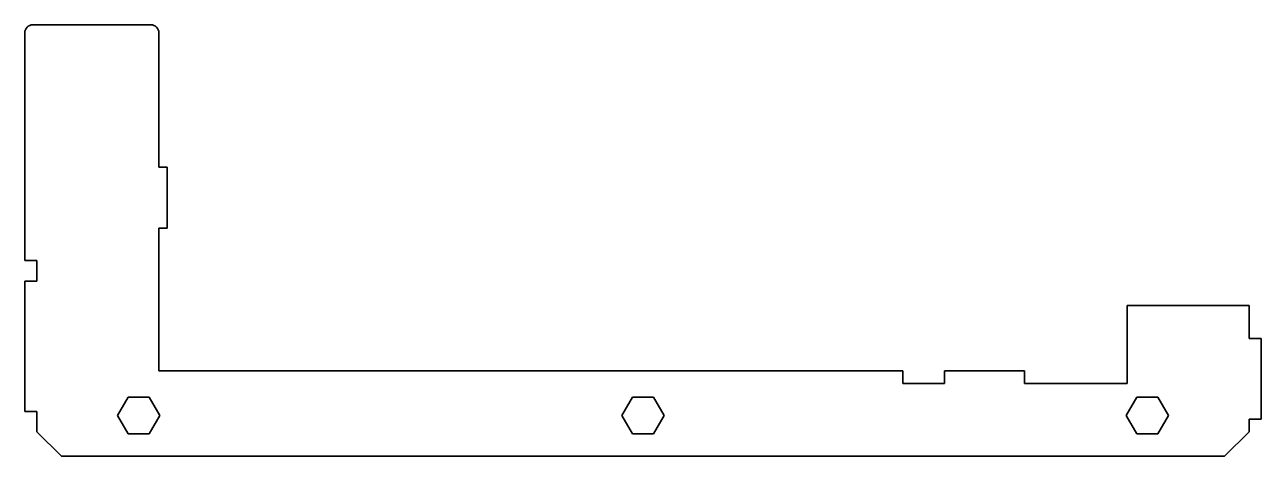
# Model space of a CAD drawing. Header units: inches. Extents: x 0 to 304, y 0 to 106.
import ezdxf

# ---------------------------------------------------------------- set-up
doc = ezdxf.new("R2010")
doc.units = ezdxf.units.IN
doc.header["$MEASUREMENT"] = 0
doc.layers.add('SIMUMAK Visible (ISO)', color=7, linetype='Continuous', lineweight=35)

# ---------------------------------------------------------------- blocks, each defined once
blk = doc.blocks.new('CD-IND-30-CLSM-02_Sheet_6_CD-IND-30-CLSM-02')
at = {"layer": 'SIMUMAK Visible (ISO)'}
for p, q in [((-150, 53), (-121, 53)), ((-152, -4.9), (-152, 51)), ((-119, 51), (-119, 18)), ((-119, 18), (-117, 18)), ((-117, 18), (-117, 3)), ((-119, 3), (-119, -32)), ((-117, 3), (-119, 3)), ((-149, -4.9), (-152, -4.9)), ((-149, -10), (-149, -4.9)), ((-152, -10), (-152, -42)), ((-149, -10), (-152, -10)), ((119, -35.1), (119, -16)), ((119, -16), (149, -16)), ((149, -16), (149, -24.1)), ((152, -24.1), (149, -24.1)), ((152, -43.9), (152, -24.1)), ((-119, -32), (63.9, -32)), ((63.9, -35.1), (63.9, -32)), ((74.1, -32), (74.1, -35.1)), ((74.1, -32), (93.8, -32)), ((93.8, -35.1), (93.8, -32)), ((74.1, -35.1), (63.9, -35.1)), ((119, -35.1), (93.8, -35.1)), ((-129.2, -43), (-126.6, -38.5)), ((-126.6, -38.5), (-121.4, -38.5)), ((-121.4, -38.5), (-118.8, -43)), ((-5.2, -43), (-2.6, -38.5)), ((-2.6, -38.5), (2.6, -38.5)), ((2.6, -38.5), (5.2, -43)), ((118.8, -43), (121.4, -38.5)), ((121.4, -38.5), (126.6, -38.5)), ((126.6, -38.5), (129.2, -43)), ((-152, -42), (-149, -42)), ((-149, -47), (-149, -42)), ((-126.6, -47.5), (-129.2, -43)), ((-118.8, -43), (-121.4, -47.5)), ((-2.6, -47.5), (-5.2, -43)), ((5.2, -43), (2.6, -47.5)), ((121.4, -47.5), (118.8, -43)), ((129.2, -43), (126.6, -47.5)), ((149, -43.9), (152, -43.9)), ((149, -43.9), (149, -47)), ((-143, -53), (-149, -47)), ((-121.4, -47.5), (-126.6, -47.5)), ((2.6, -47.5), (-2.6, -47.5)), ((126.6, -47.5), (121.4, -47.5)), ((149, -47), (143, -53)), ((143, -53), (-143, -53))]:
    blk.add_line(p, q, dxfattribs=at)
at = {"layer": 'SIMUMAK Visible (ISO)', "extrusion": (0, 0, -1)}
for centre, start, end in [((150, 51), 0, 90), ((121, 51), 90, 180)]:
    blk.add_arc(centre, 2, start, end, dxfattribs=at)

msp = doc.modelspace()

# ---------------------------------------------------------------- block references
msp.add_blockref('CD-IND-30-CLSM-02_Sheet_6_CD-IND-30-CLSM-02', (152, 53))

doc.saveas('drawing.dxf')
